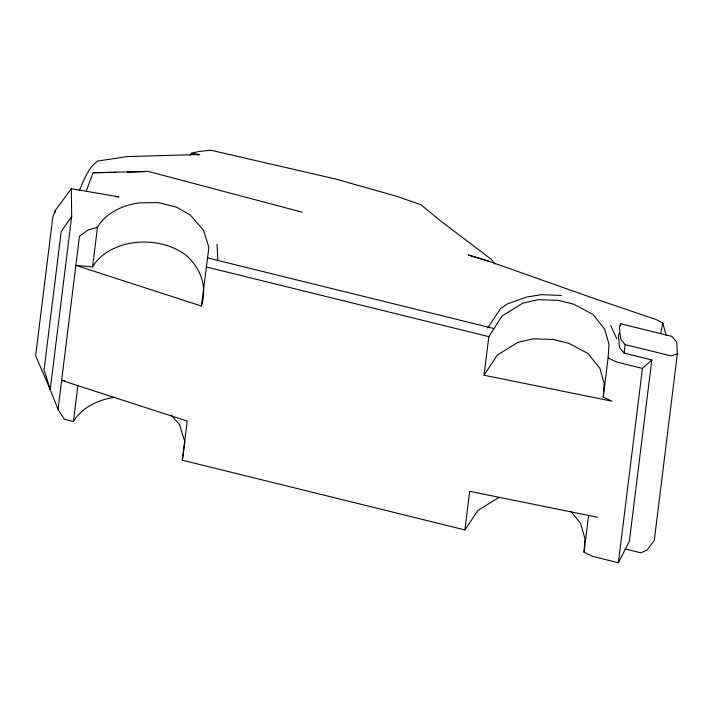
<?xml version="1.0" encoding="UTF-8"?>
<svg xmlns="http://www.w3.org/2000/svg" width="713" height="713" viewBox="0 0 713 713"><rect width="100%" height="100%" fill="white"/><g stroke="black" fill="none" stroke-linecap="round" stroke-linejoin="round"><path stroke-width="1.07" d="M619.276 333.123L618.331 335.796L619.668 347.846L624.116 353.113L651.816 359.949L629.374 541.256L618.394 562.744L592.574 556.372L584.036 552.254L584.927 538.511L580.676 523.583L570.756 511.168M603.243 397.034L604.143 383.291L599.891 368.363L587.984 353.47L568.778 343.283L553.431 339.504L533.351 338.791L517.95 342.329L497.219 355.11L484.047 375.234L611.781 401.152L603.243 397.034L608.091 357.899L608.982 344.156L604.731 329.237L592.824 314.335L573.626 304.157L558.279 300.369L538.19 299.656L522.789 303.194L502.068 315.984L488.824 336.643L484.047 375.234M54.946 212.75L55.213 210.558L71.371 188.713L118.955 196.859L115.711 196.815M114.722 397.346A61.915 45.516 7.1 0 0 73.43 421.615L64.348 419.244L58.038 409.458L50.231 389.539L71.665 216.387L71.371 188.713M58.038 409.458L79.464 236.306L87.752 230.112L97.485 227.26A61.915 45.516 7.1 0 1 139.864 202.857L158.126 202.581L176.468 207.1L190.389 215.121L203.597 230.317L208.891 247.473L201.414 306.064L75.872 265.37L92.574 266.929A61.915 45.516 7.1 0 1 134.953 242.527C152.644 240.727 170.924 244.185 185.478 254.791C200.879 268.017 207.421 286.359 201.414 306.064M73.439 421.615L77.931 385.252M92.574 266.929L97.485 227.26M498.735 497.549L478.013 510.33L464.903 529.911L182.341 460.206L187.18 421.08L61.639 380.385L64.767 380.68M464.903 529.911L469.68 491.319L597.414 517.246M584.036 552.254L588.608 515.294M620.381 325.868L620.64 323.755L671.78 336.367L676.726 342.044L677.35 353.987L654.267 540.507L646.896 550.213L640.8 552.816L624.945 548.903M624.116 353.113L625.167 344.637L620.711 339.361L619.374 327.312L620.64 323.755M618.394 562.744L642.449 368.398L651.816 359.949M182.341 460.206L184.836 441.819L179.542 424.663L171.2 415.064M660.63 333.675L662.832 323.06L656.325 319.602L593.546 298.301L489.234 261.386L468.512 255.049L489.234 261.386M86.469 190.487L93.064 172.751L148.099 171.387L302.143 212.171M55.213 210.558L52.762 217.483L35.65 355.742L50.231 389.539L50.07 387.346M79.446 190.487C83.831 180.032 88.216 168.018 97.467 161.076L127.342 156.566L199.667 154.516L197.813 155.14M190.273 155.167L191.387 153.268L199.292 151.397L211.003 150.256L335.716 179.052L396.303 196.182L420.973 204.747L441.097 221.288L491.613 259.594L494.84 264.06M487.665 327.962L500.517 308.684L507.068 304.023L526.452 297.089L541.47 294.638L561.514 295.485M71.665 216.387L61.175 231.778L44.063 370.047L50.231 389.539M677.35 353.987L670.951 355.867L625.167 344.637M144.837 171.637L127.244 172.189M93.064 172.751L116.219 172.368M191.387 153.268L199.667 154.516M207.483 257.874L493.859 328.515M642.449 368.398L616.629 362.026L608.091 357.899M206.253 266.938L488.824 336.643M610.729 325.476L616.834 338.942M662.832 323.06L666.165 335.538M217.055 244.247L217.839 260.361"/></g></svg>
